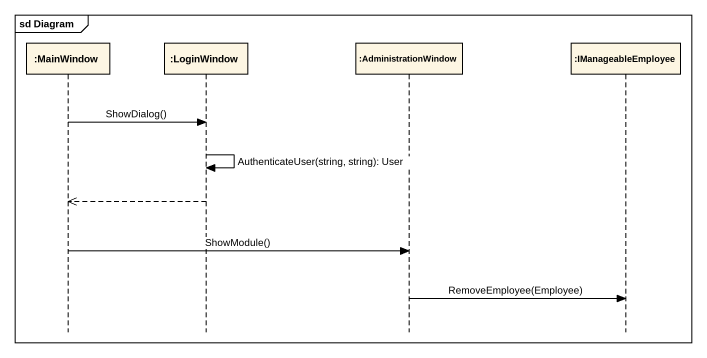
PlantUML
@startuml
mainframe sd Diagram
hide footbox
participant ":MainWindow" as MainWindow
participant ":LoginWindow" as LoginWindow
participant ":AdministrationWindow" as AdministrationWindow
participant ":IManageableEmployee" as IManageableEmployee

MainWindow -> LoginWindow : ShowDialog()
LoginWindow -> LoginWindow : AuthenticateUser(string, string): User
LoginWindow -->> MainWindow
MainWindow -> AdministrationWindow : ShowModule()
AdministrationWindow -> IManageableEmployee : RemoveEmployee(Employee)
@enduml
